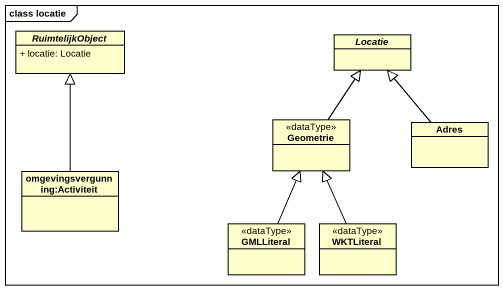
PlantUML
@startuml
mainframe class locatie
hide circle
hide empty members
skinparam classAttributeIconSize 0
abstract class RuimtelijkObject {
  + locatie: Locatie
}
abstract class Locatie
class Geometrie <<dataType>>
class Adres
class "omgevingsvergunning:Activiteit" as omgevingsvergunning
class GMLLiteral <<dataType>>
class WKTLiteral <<dataType>>
Geometrie -up-|> Locatie
Adres -up-|> Locatie
omgevingsvergunning -up-|> RuimtelijkObject
GMLLiteral -up-|> Geometrie
WKTLiteral -up-|> Geometrie
@enduml
